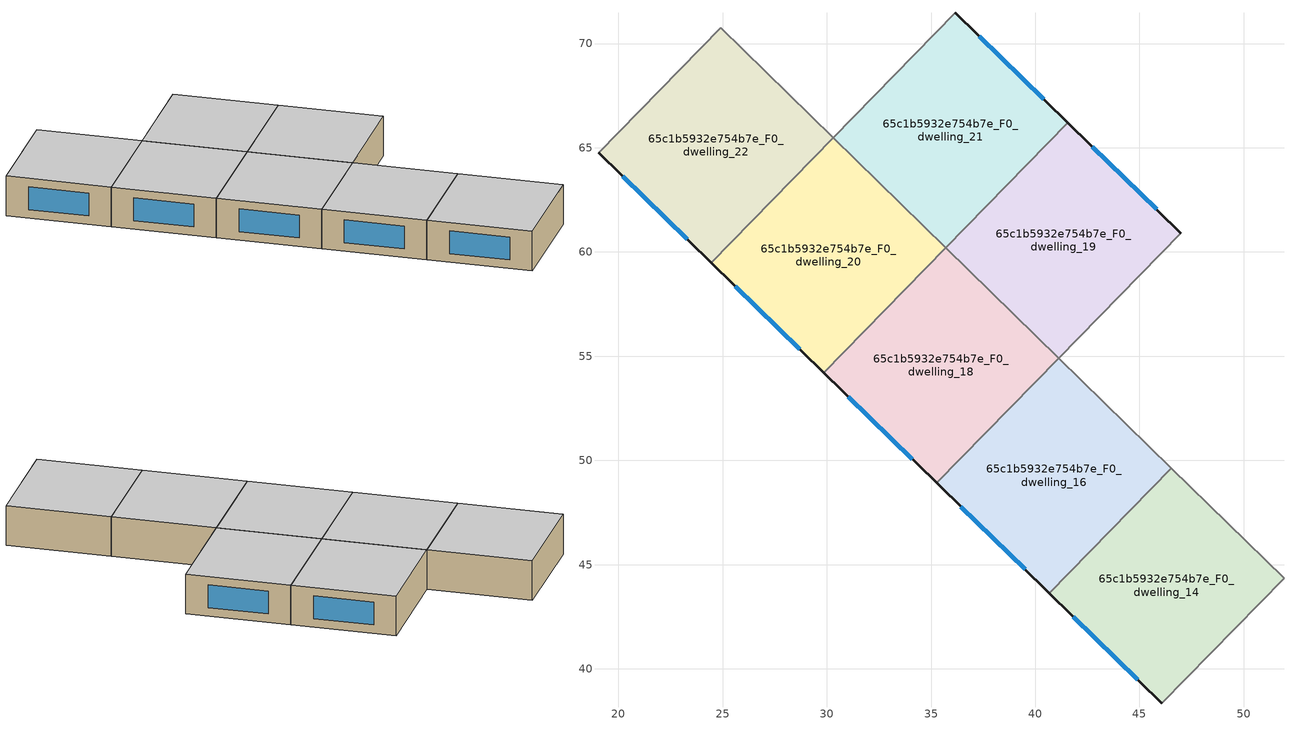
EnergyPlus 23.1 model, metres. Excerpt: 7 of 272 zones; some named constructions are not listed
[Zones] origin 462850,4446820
65c1b5932e754b7e_F0_dwelling_14
 floor ground (EU_floor_Construction): 51.93,44.36 46.08,38.36 40.67,43.64 46.53,49.63 z0
 wall outside (EU_wall_Construction): 40.67,43.64 46.08,38.36 z0:3
 wall to 65c1b5932e754b7e_F0_dwelling_16 (EU_wall_Construction): 46.53,49.63 40.67,43.64 z0:3
 wall to 65c1b5932e754b7e_F0_dwelling_15 (EU_wall_Construction): 51.93,44.36 46.53,49.63 z0:3
 wall to 65c1b5932e754b7e_F0_dwelling_12 (EU_wall_Construction): 46.08,38.36 51.93,44.36 z0:3
 window (EU_Window_Construction): 41.83,42.51 44.92,39.49 z0.64:2.36
 ceiling to 65c1b5932e754b7e_F1_dwelling_14 (EU_floor_Construction): 46.08,38.36 51.93,44.36 46.53,49.63 40.67,43.64 z3
65c1b5932e754b7e_F0_dwelling_16
 floor ground (EU_floor_Construction): 46.53,49.63 40.67,43.64 35.27,48.92 41.12,54.91 z0
 wall outside (EU_wall_Construction): 35.27,48.92 40.67,43.64 z0:3
 wall to 65c1b5932e754b7e_F0_dwelling_17 (EU_wall_Construction): 46.53,49.63 41.12,54.91 z0:3
 wall to 65c1b5932e754b7e_F0_dwelling_18 (EU_wall_Construction): 41.12,54.91 35.27,48.92 z0:3
 window (EU_Window_Construction): 36.42,47.79 39.51,44.77 z0.64:2.36
 ceiling to 65c1b5932e754b7e_F1_dwelling_16 (EU_floor_Construction): 40.67,43.64 46.53,49.63 41.12,54.91 35.27,48.92 z3
65c1b5932e754b7e_F0_dwelling_18
 floor ground (EU_floor_Construction): 41.12,54.91 35.27,48.92 29.86,54.2 35.72,60.19 z0
 wall outside (EU_wall_Construction): 29.86,54.2 35.27,48.92 z0:3
 wall to 65c1b5932e754b7e_F0_dwelling_20 (EU_wall_Construction): 35.72,60.19 29.86,54.2 z0:3
 wall to 65c1b5932e754b7e_F0_dwelling_19 (EU_wall_Construction): 41.12,54.91 35.72,60.19 z0:3
 window (EU_Window_Construction): 31.02,53.07 34.11,50.05 z0.64:2.36
 ceiling to 65c1b5932e754b7e_F1_dwelling_18 (EU_floor_Construction): 35.27,48.92 41.12,54.91 35.72,60.19 29.86,54.2 z3
65c1b5932e754b7e_F0_dwelling_19
 floor ground (EU_floor_Construction): 46.98,60.91 41.12,54.91 35.72,60.19 41.57,66.19 z0
 wall outside (EU_wall_Construction): 46.98,60.91 41.57,66.19 z0:3
 wall to 65c1b5932e754b7e_F0_dwelling_21 (EU_wall_Construction): 41.57,66.19 35.72,60.19 z0:3
 wall to 65c1b5932e754b7e_F0_dwelling_17 (EU_wall_Construction): 41.12,54.91 46.98,60.91 z0:3
 window (EU_Window_Construction): 45.82,62.04 42.73,65.06 z0.64:2.36
 ceiling to 65c1b5932e754b7e_F1_dwelling_19 (EU_floor_Construction): 41.12,54.91 46.98,60.91 41.57,66.19 35.72,60.19 z3
65c1b5932e754b7e_F0_dwelling_20
 floor ground (EU_floor_Construction): 35.72,60.19 29.86,54.2 24.46,59.48 30.31,65.47 z0
 wall outside (EU_wall_Construction): 24.46,59.48 29.86,54.2 z0:3
 wall to 65c1b5932e754b7e_F0_dwelling_22 (EU_wall_Construction): 30.31,65.47 24.46,59.48 z0:3
 wall to 65c1b5932e754b7e_F0_dwelling_21 (EU_wall_Construction): 35.72,60.19 30.31,65.47 z0:3
 window (EU_Window_Construction): 25.61,58.35 28.7,55.33 z0.64:2.36
 ceiling to 65c1b5932e754b7e_F1_dwelling_20 (EU_floor_Construction): 29.86,54.2 35.72,60.19 30.31,65.47 24.46,59.48 z3
65c1b5932e754b7e_F0_dwelling_21
 floor ground (EU_floor_Construction): 41.57,66.19 35.72,60.19 30.31,65.47 36.16,71.47 z0
 wall outside (EU_wall_Construction): 41.57,66.19 36.16,71.47 z0:3
 wall to 65c1b5932e754b7e_F0_dwelling_23 (EU_wall_Construction): 36.16,71.47 30.31,65.47 z0:3
 window (EU_Window_Construction): 40.41,67.32 37.32,70.34 z0.64:2.36
 ceiling to 65c1b5932e754b7e_F1_dwelling_21 (EU_floor_Construction): 35.72,60.19 41.57,66.19 36.16,71.47 30.31,65.47 z3
65c1b5932e754b7e_F0_dwelling_22
 floor ground (EU_floor_Construction): 30.31,65.47 24.46,59.48 19.05,64.76 24.9,70.75 z0
 wall outside (EU_wall_Construction): 19.05,64.76 24.46,59.48 z0:3
 wall to 65c1b5932e754b7e_F0_dwelling_24 (EU_wall_Construction): 24.9,70.75 19.05,64.76 z0:3
 wall to 65c1b5932e754b7e_F0_dwelling_23 (EU_wall_Construction): 30.31,65.47 24.9,70.75 z0:3
 window (EU_Window_Construction): 20.21,63.63 23.3,60.61 z0.64:2.36
 ceiling to 65c1b5932e754b7e_F1_dwelling_22 (EU_floor_Construction): 24.46,59.48 30.31,65.47 24.9,70.75 19.05,64.76 z3
[SCHEDULE:FILE] Column Number=1; Rows to Skip at Top=0; Number of Hours of Data=8760; Column Separator=Comma; Interpolate to Timestep=No; Minutes per Item=60; Adjust Schedule for Daylight Savings=Yes
Name | File
EU_Step8_GainSchedule_65c1b5932e754b7e_F3_dwelling_12_f000 | ../../schedules/65c1b5932e754b7e/65c1b5932e754b7e_F3_dwelling_12_f000_gain.csv
EU_Step8_GainSchedule_65c1b5932e754b7e_F3_dwelling_13_f000 | ../../schedules/65c1b5932e754b7e/65c1b5932e754b7e_F3_dwelling_13_f000_gain.csv
EU_Step8_GainSchedule_65c1b5932e754b7e_F3_dwelling_14_f000 | ../../schedules/65c1b5932e754b7e/65c1b5932e754b7e_F3_dwelling_14_f000_gain.csv
EU_Step8_GainSchedule_65c1b5932e754b7e_F3_dwelling_15_f000 | ../../schedules/65c1b5932e754b7e/65c1b5932e754b7e_F3_dwelling_15_f000_gain.csv
EU_Step8_GainSchedule_65c1b5932e754b7e_F3_dwelling_16_f000 | ../../schedules/65c1b5932e754b7e/65c1b5932e754b7e_F3_dwelling_16_f000_gain.csv
EU_Step8_GainSchedule_65c1b5932e754b7e_F3_dwelling_17_f000 | ../../schedules/65c1b5932e754b7e/65c1b5932e754b7e_F3_dwelling_17_f000_gain.csv
EU_Step8_GainSchedule_65c1b5932e754b7e_F3_dwelling_18_f000 | ../../schedules/65c1b5932e754b7e/65c1b5932e754b7e_F3_dwelling_18_f000_gain.csv
EU_Step8_GainSchedule_65c1b5932e754b7e_F3_dwelling_19_f000 | ../../schedules/65c1b5932e754b7e/65c1b5932e754b7e_F3_dwelling_19_f000_gain.csv
EU_Step8_GainSchedule_65c1b5932e754b7e_F3_dwelling_20_f000 | ../../schedules/65c1b5932e754b7e/65c1b5932e754b7e_F3_dwelling_20_f000_gain.csv
EU_Step8_GainSchedule_65c1b5932e754b7e_F3_dwelling_21_f000 | ../../schedules/65c1b5932e754b7e/65c1b5932e754b7e_F3_dwelling_21_f000_gain.csv
EU_Step8_GainSchedule_65c1b5932e754b7e_F3_dwelling_22_f000 | ../../schedules/65c1b5932e754b7e/65c1b5932e754b7e_F3_dwelling_22_f000_gain.csv
EU_Step8_GainSchedule_65c1b5932e754b7e_F3_dwelling_23_f000 | ../../schedules/65c1b5932e754b7e/65c1b5932e754b7e_F3_dwelling_23_f000_gain.csv
EU_Step8_GainSchedule_65c1b5932e754b7e_F3_dwelling_24_f000 | ../../schedules/65c1b5932e754b7e/65c1b5932e754b7e_F3_dwelling_24_f000_gain.csv
EU_Step8_GainSchedule_65c1b5932e754b7e_F3_dwelling_25_f000 | ../../schedules/65c1b5932e754b7e/65c1b5932e754b7e_F3_dwelling_25_f000_gain.csv
EU_Step8_GainSchedule_65c1b5932e754b7e_F3_dwelling_26_f000 | ../../schedules/65c1b5932e754b7e/65c1b5932e754b7e_F3_dwelling_26_f000_gain.csv
EU_Step8_GainSchedule_65c1b5932e754b7e_F3_dwelling_27_f000 | ../../schedules/65c1b5932e754b7e/65c1b5932e754b7e_F3_dwelling_27_f000_gain.csv
EU_Step8_GainSchedule_65c1b5932e754b7e_F3_dwelling_28_f000 | ../../schedules/65c1b5932e754b7e/65c1b5932e754b7e_F3_dwelling_28_f000_gain.csv
EU_Step8_GainSchedule_65c1b5932e754b7e_F3_dwelling_29_f000 | ../../schedules/65c1b5932e754b7e/65c1b5932e754b7e_F3_dwelling_29_f000_gain.csv
EU_Step8_GainSchedule_65c1b5932e754b7e_F4_dwelling_26_f000 | ../../schedules/65c1b5932e754b7e/65c1b5932e754b7e_F4_dwelling_26_f000_gain.csv
EU_Step8_GainSchedule_65c1b5932e754b7e_F4_dwelling_27_f000 | ../../schedules/65c1b5932e754b7e/65c1b5932e754b7e_F4_dwelling_27_f000_gain.csv
EU_Step8_GainSchedule_65c1b5932e754b7e_F4_dwelling_28_f000 | ../../schedules/65c1b5932e754b7e/65c1b5932e754b7e_F4_dwelling_28_f000_gain.csv
EU_Step8_GainSchedule_65c1b5932e754b7e_F4_dwelling_29_f000 | ../../schedules/65c1b5932e754b7e/65c1b5932e754b7e_F4_dwelling_29_f000_gain.csv
EU_Step8_GainSchedule_65c1b5932e754b7e_F5_dwelling_16_f000 | ../../schedules/65c1b5932e754b7e/65c1b5932e754b7e_F5_dwelling_16_f000_gain.csv
EU_Step8_GainSchedule_65c1b5932e754b7e_F5_dwelling_17_f000 | ../../schedules/65c1b5932e754b7e/65c1b5932e754b7e_F5_dwelling_17_f000_gain.csv
EU_Step8_GainSchedule_65c1b5932e754b7e_F5_dwelling_18_f000 | ../../schedules/65c1b5932e754b7e/65c1b5932e754b7e_F5_dwelling_18_f000_gain.csv
EU_Step8_GainSchedule_65c1b5932e754b7e_F5_dwelling_19_f000 | ../../schedules/65c1b5932e754b7e/65c1b5932e754b7e_F5_dwelling_19_f000_gain.csv
EU_Step8_GainSchedule_65c1b5932e754b7e_F5_dwelling_20_f000 | ../../schedules/65c1b5932e754b7e/65c1b5932e754b7e_F5_dwelling_20_f000_gain.csv
EU_Step8_GainSchedule_65c1b5932e754b7e_F5_dwelling_21_f000 | ../../schedules/65c1b5932e754b7e/65c1b5932e754b7e_F5_dwelling_21_f000_gain.csv
EU_Step8_GainSchedule_65c1b5932e754b7e_F5_dwelling_22_f000 | ../../schedules/65c1b5932e754b7e/65c1b5932e754b7e_F5_dwelling_22_f000_gain.csv
EU_Step8_GainSchedule_65c1b5932e754b7e_F5_dwelling_23_f000 | ../../schedules/65c1b5932e754b7e/65c1b5932e754b7e_F5_dwelling_23_f000_gain.csv
EU_Step8_GainSchedule_65c1b5932e754b7e_F5_dwelling_24_f000 | ../../schedules/65c1b5932e754b7e/65c1b5932e754b7e_F5_dwelling_24_f000_gain.csv
EU_Step8_GainSchedule_65c1b5932e754b7e_F5_dwelling_25_f000 | ../../schedules/65c1b5932e754b7e/65c1b5932e754b7e_F5_dwelling_25_f000_gain.csv
EU_Step8_GainSchedule_65c1b5932e754b7e_F5_dwelling_26_f000 | ../../schedules/65c1b5932e754b7e/65c1b5932e754b7e_F5_dwelling_26_f000_gain.csv
EU_Step8_GainSchedule_65c1b5932e754b7e_F5_dwelling_27_f000 | ../../schedules/65c1b5932e754b7e/65c1b5932e754b7e_F5_dwelling_27_f000_gain.csv
EU_Step8_GainSchedule_65c1b5932e754b7e_F5_dwelling_28_f000 | ../../schedules/65c1b5932e754b7e/65c1b5932e754b7e_F5_dwelling_28_f000_gain.csv
EU_Step8_GainSchedule_65c1b5932e754b7e_F5_dwelling_29_f000 | ../../schedules/65c1b5932e754b7e/65c1b5932e754b7e_F5_dwelling_29_f000_gain.csv
EU_Step8_GainSchedule_65c1b5932e754b7e_F6_dwelling_13_f000 | ../../schedules/65c1b5932e754b7e/65c1b5932e754b7e_F6_dwelling_13_f000_gain.csv
EU_Step8_GainSchedule_65c1b5932e754b7e_F6_dwelling_14_f000 | ../../schedules/65c1b5932e754b7e/65c1b5932e754b7e_F6_dwelling_14_f000_gain.csv
EU_Step8_GainSchedule_65c1b5932e754b7e_F6_dwelling_15_f000 | ../../schedules/65c1b5932e754b7e/65c1b5932e754b7e_F6_dwelling_15_f000_gain.csv
EU_Step8_GainSchedule_65c1b5932e754b7e_F6_dwelling_16_f000 | ../../schedules/65c1b5932e754b7e/65c1b5932e754b7e_F6_dwelling_16_f000_gain.csv
EU_Step8_GainSchedule_65c1b5932e754b7e_F6_dwelling_17_f000 | ../../schedules/65c1b5932e754b7e/65c1b5932e754b7e_F6_dwelling_17_f000_gain.csv
EU_Step8_GainSchedule_65c1b5932e754b7e_F6_dwelling_18_f000 | ../../schedules/65c1b5932e754b7e/65c1b5932e754b7e_F6_dwelling_18_f000_gain.csv
EU_Step8_GainSchedule_65c1b5932e754b7e_F6_dwelling_19_f000 | ../../schedules/65c1b5932e754b7e/65c1b5932e754b7e_F6_dwelling_19_f000_gain.csv
EU_Step8_GainSchedule_65c1b5932e754b7e_F6_dwelling_20_f000 | ../../schedules/65c1b5932e754b7e/65c1b5932e754b7e_F6_dwelling_20_f000_gain.csv
EU_Step8_GainSchedule_65c1b5932e754b7e_F6_dwelling_21_f000 | ../../schedules/65c1b5932e754b7e/65c1b5932e754b7e_F6_dwelling_21_f000_gain.csv
EU_Step8_GainSchedule_65c1b5932e754b7e_F6_dwelling_22_f000 | ../../schedules/65c1b5932e754b7e/65c1b5932e754b7e_F6_dwelling_22_f000_gain.csv
EU_Step8_GainSchedule_65c1b5932e754b7e_F6_dwelling_23_f000 | ../../schedules/65c1b5932e754b7e/65c1b5932e754b7e_F6_dwelling_23_f000_gain.csv
EU_Step8_GainSchedule_65c1b5932e754b7e_F6_dwelling_24_f000 | ../../schedules/65c1b5932e754b7e/65c1b5932e754b7e_F6_dwelling_24_f000_gain.csv
EU_Step8_GainSchedule_65c1b5932e754b7e_F6_dwelling_25_f000 | ../../schedules/65c1b5932e754b7e/65c1b5932e754b7e_F6_dwelling_25_f000_gain.csv
EU_Step8_GainSchedule_65c1b5932e754b7e_F6_dwelling_26_f000 | ../../schedules/65c1b5932e754b7e/65c1b5932e754b7e_F6_dwelling_26_f000_gain.csv
EU_Step8_GainSchedule_65c1b5932e754b7e_F6_dwelling_27_f000 | ../../schedules/65c1b5932e754b7e/65c1b5932e754b7e_F6_dwelling_27_f000_gain.csv
EU_Step8_GainSchedule_65c1b5932e754b7e_F6_dwelling_28_f000 | ../../schedules/65c1b5932e754b7e/65c1b5932e754b7e_F6_dwelling_28_f000_gain.csv
EU_Step8_GainSchedule_65c1b5932e754b7e_F6_dwelling_29_f000 | ../../schedules/65c1b5932e754b7e/65c1b5932e754b7e_F6_dwelling_29_f000_gain.csv
EU_Step8_GainSchedule_65c1b5932e754b7e_F7_dwelling_25_f000 | ../../schedules/65c1b5932e754b7e/65c1b5932e754b7e_F7_dwelling_25_f000_gain.csv
EU_Step8_GainSchedule_65c1b5932e754b7e_F7_dwelling_26_f000 | ../../schedules/65c1b5932e754b7e/65c1b5932e754b7e_F7_dwelling_26_f000_gain.csv
EU_Step8_GainSchedule_65c1b5932e754b7e_F7_dwelling_27_f000 | ../../schedules/65c1b5932e754b7e/65c1b5932e754b7e_F7_dwelling_27_f000_gain.csv
EU_Step8_GainSchedule_65c1b5932e754b7e_F7_dwelling_28_f000 | ../../schedules/65c1b5932e754b7e/65c1b5932e754b7e_F7_dwelling_28_f000_gain.csv
EU_Step8_GainSchedule_65c1b5932e754b7e_F7_dwelling_29_f000 | ../../schedules/65c1b5932e754b7e/65c1b5932e754b7e_F7_dwelling_29_f000_gain.csv
EU_Step8_GainSchedule_65c1b5932e754b7e_F8_dwelling_19_f000 | ../../schedules/65c1b5932e754b7e/65c1b5932e754b7e_F8_dwelling_19_f000_gain.csv
EU_Step8_GainSchedule_65c1b5932e754b7e_F8_dwelling_20_f000 | ../../schedules/65c1b5932e754b7e/65c1b5932e754b7e_F8_dwelling_20_f000_gain.csv
EU_Step8_GainSchedule_65c1b5932e754b7e_F8_dwelling_21_f000 | ../../schedules/65c1b5932e754b7e/65c1b5932e754b7e_F8_dwelling_21_f000_gain.csv
EU_Step8_GainSchedule_65c1b5932e754b7e_F8_dwelling_22_f000 | ../../schedules/65c1b5932e754b7e/65c1b5932e754b7e_F8_dwelling_22_f000_gain.csv
EU_Step8_GainSchedule_65c1b5932e754b7e_F8_dwelling_23_f000 | ../../schedules/65c1b5932e754b7e/65c1b5932e754b7e_F8_dwelling_23_f000_gain.csv
EU_Step8_GainSchedule_65c1b5932e754b7e_F8_dwelling_24_f000 | ../../schedules/65c1b5932e754b7e/65c1b5932e754b7e_F8_dwelling_24_f000_gain.csv
EU_Step8_GainSchedule_65c1b5932e754b7e_F8_dwelling_25_f000 | ../../schedules/65c1b5932e754b7e/65c1b5932e754b7e_F8_dwelling_25_f000_gain.csv
EU_Step8_GainSchedule_65c1b5932e754b7e_F8_dwelling_26_f000 | ../../schedules/65c1b5932e754b7e/65c1b5932e754b7e_F8_dwelling_26_f000_gain.csv
EU_Step8_GainSchedule_65c1b5932e754b7e_F8_dwelling_27_f000 | ../../schedules/65c1b5932e754b7e/65c1b5932e754b7e_F8_dwelling_27_f000_gain.csv
EU_Step8_GainSchedule_65c1b5932e754b7e_F8_dwelling_28_f000 | ../../schedules/65c1b5932e754b7e/65c1b5932e754b7e_F8_dwelling_28_f000_gain.csv
EU_Step8_GainSchedule_65c1b5932e754b7e_F8_dwelling_29_f000 | ../../schedules/65c1b5932e754b7e/65c1b5932e754b7e_F8_dwelling_29_f000_gain.csv
